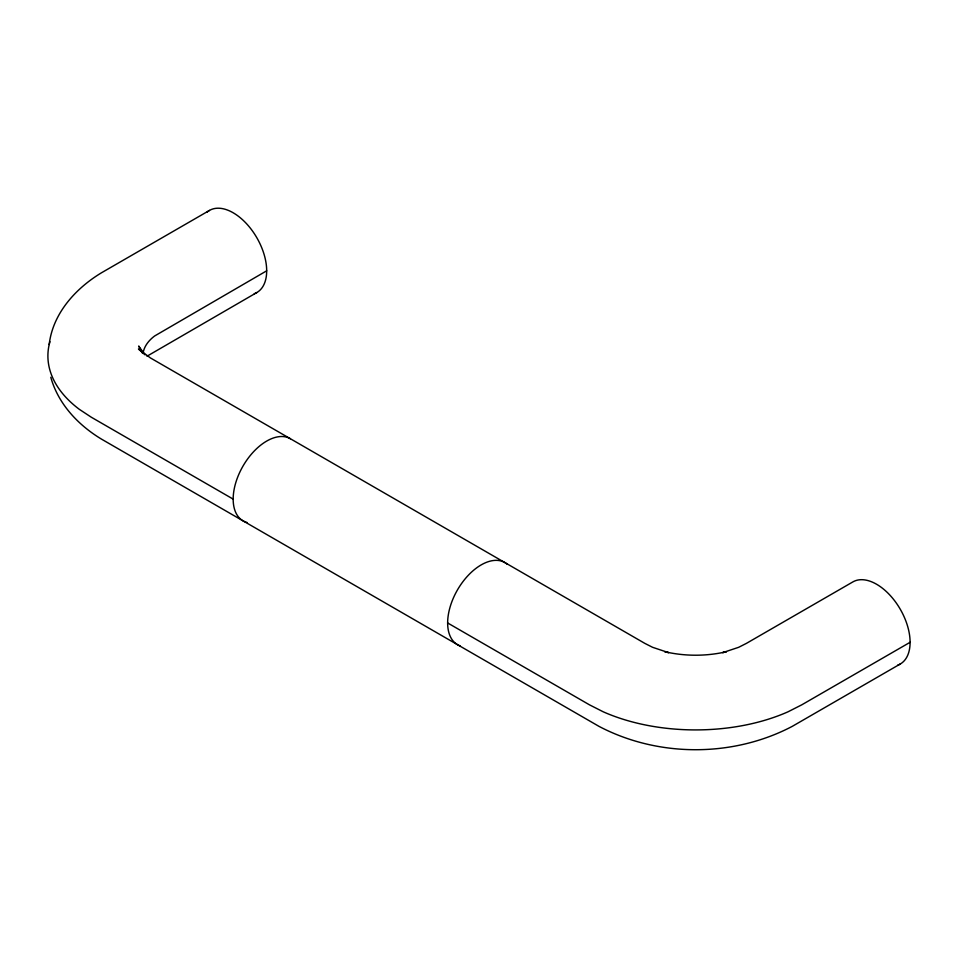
<?xml version="1.0" encoding="UTF-8"?>
<svg xmlns="http://www.w3.org/2000/svg" width="958" height="958" viewBox="0 0 958 958"><rect width="100%" height="100%" fill="white"/><g stroke="black" fill="none" stroke-linecap="round" stroke-linejoin="round"><path stroke-width="1.44" d="M49.193 344.509C52.786 313.482 75.598 288.406 101.464 272.791L209.467 210.425M146.993 356.22L256.864 292.513M266.683 270.815L154.621 335.995A56.773 32.776 0 0 0 143.377 351.67M910.1 642.291L801.762 704.837L788.015 711.806A151.759 87.621 0 0 1 603.241 711.806L589.481 704.837L447.637 622.951M900.28 663.99L792.278 726.356C733.062 757.503 658.194 757.503 598.978 726.356L101.464 439.111C78.185 425.077 58.199 403.941 50.798 377.284M233.165 499.118L91.321 417.233L79.263 409.282A151.759 87.621 0 0 1 49.924 341.683M142.61 353.43L138.671 346.042L144.981 354.831L138.443 348.987L150.406 357.921L644.818 643.369L652.602 647.309L668.576 652.638L664.816 651.727C685.018 656.374 706.238 656.374 726.439 651.727L722.679 652.638L738.654 647.309L746.426 643.369L852.895 581.901A47.397 27.363 60 0 1 901.49 611.432A47.397 27.363 60 0 1 897.682 665.199M246.984 522.457A47.397 27.363 -60 0 1 241.2 469.36A47.397 27.363 -60 0 1 290.382 438.728M207.132 212.077A47.397 27.363 60 0 1 256.864 237.788A47.397 27.363 60 0 1 254.265 293.723M460.056 645.848A47.397 27.363 -60 0 1 457.457 589.924A47.397 27.363 -60 0 1 507.189 564.214"/></g></svg>
